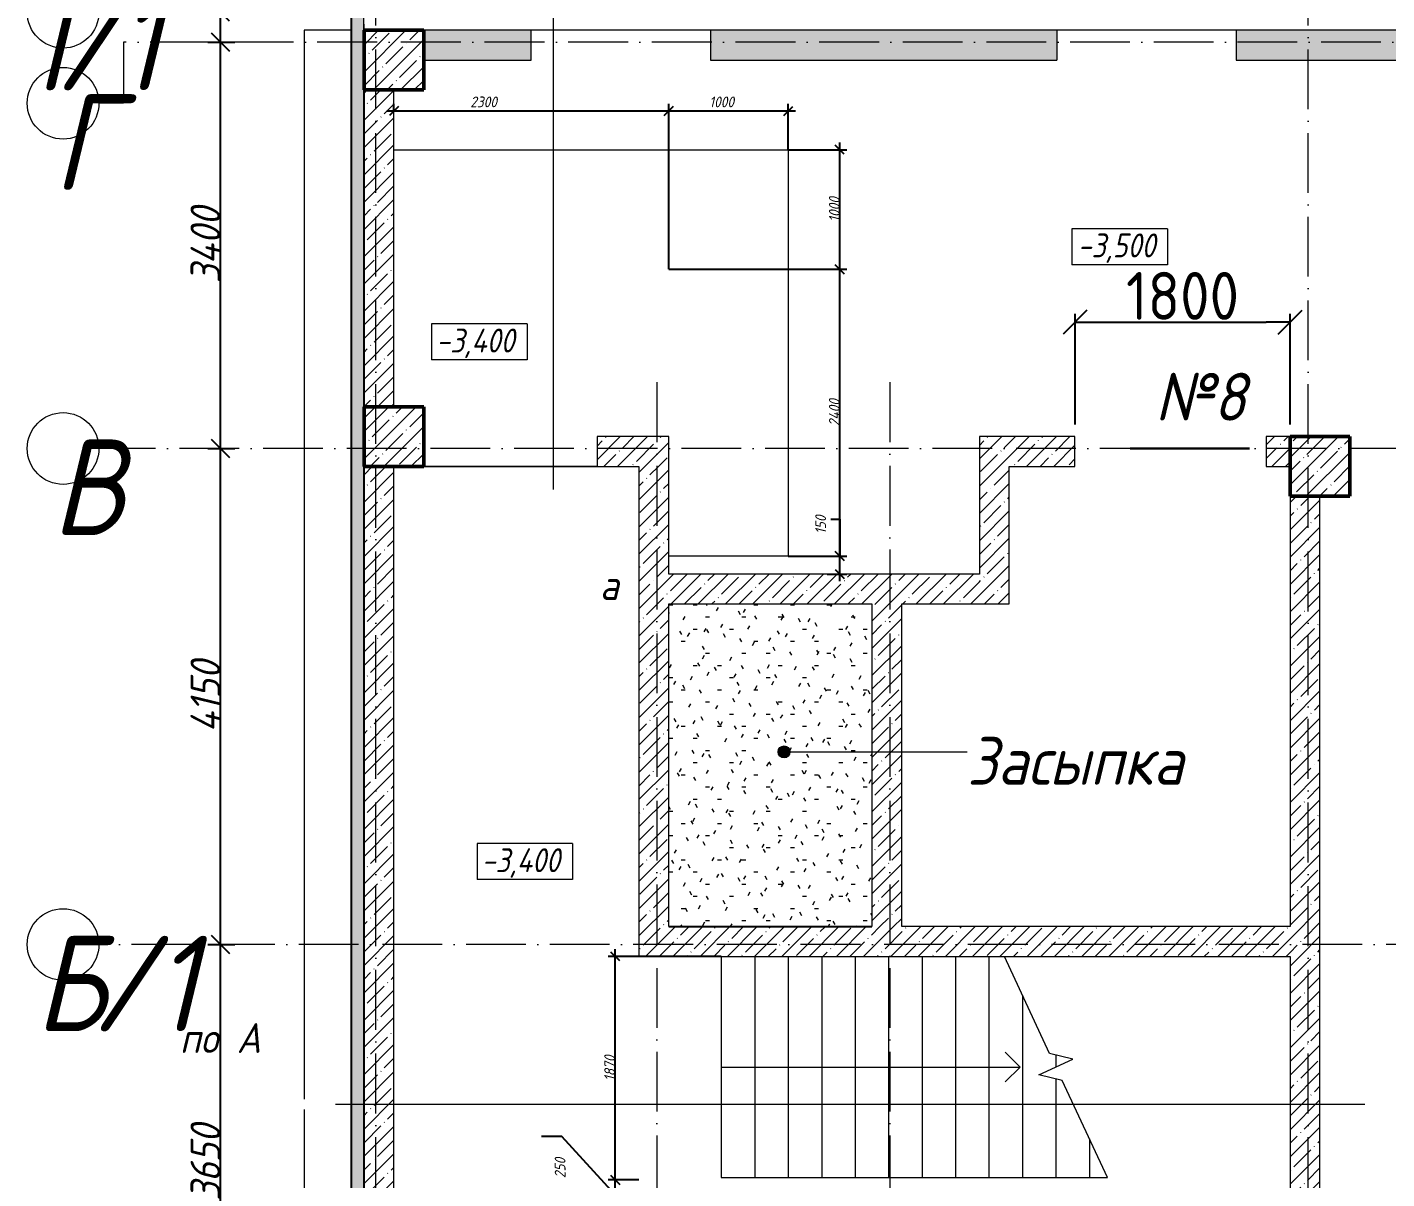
# Model space of a CAD drawing. Header units: millimetres. Extents: x -12989 to 629078, y -109036 to 555275.
# Drawn here: x 508370 to 519748, y 427999 to 437634 of the extents above; entities that cross this region are included whole.
import ezdxf

# ---------------------------------------------------------------- set-up
doc = ezdxf.new("R2010")
doc.units = ezdxf.units.MM
doc.linetypes.add('200_ШТРИХ_ш1п0_6_', pattern=[160, 100, -60])
doc.linetypes.add('50_200_ШТРИХ_1Т_ш5_п1_п1_', pattern=[700, 500, -100, 0, -100])
for name, color, linetype, lineweight in [('A-____-____-DIMS', 7, 'Continuous', 9), ('A-____-NOTE-TEXT', 7, 'Continuous', 9), ('A-FLOR-____-MCUT', 7, 'Continuous', 25), ('A-FLOR-____-OTLN', 7, 'Continuous', 9), ('A-FLOR-____-PATT-1', 7, 'Continuous', 9), ('A-WALL-____-MCUT', 7, 'Continuous', 13), ('A-WALL-____-MCUT-1', 7, 'Continuous', 9), ('A-WALL-____-MCUT-3', 7, 'Continuous', 9), ('A-WALL-____-PATT-1', 7, 'Continuous', 9), ('A-WALL-FNSH-MCUT-1', 7, 'Continuous', 9), ('G-____-____-DIMS', 7, 'Continuous', 9), ('G-____-____-TEXT', 7, 'Continuous', 9), ('S-COLS-____-MCUT', 7, 'Continuous', 50), ('S-COLS-____-OTLN', 7, 'Continuous', 9), ('S-GRID-____-IDEN', 7, 'Continuous', 9), ('S-GRID-____-OTLN', 7, 'Continuous', 9), ('S-GRID-____-OTLN-1', 7, '50_200_ШТРИХ_1Т_ш5_п1_п1_', 9), ('S-STRS-____-MBND', 7, 'Continuous', 9), ('S-STRS-____-OTLN-1', 7, 'Continuous', 9)]:
    doc.layers.add(name, color=color, linetype=linetype, lineweight=lineweight)
doc.layers.add('A-DETL-GENF-OTLN-4', color=9, linetype='200_ШТРИХ_ш1п0_6_', lineweight=9, true_color=0x808080)
doc.layers.add('A-DETL-GENF-OTLN-5', color=7, linetype='Continuous', lineweight=5, true_color=0xc0c0c0)
doc.styles.add('ISOCPEUR_I', font='isocpeui.ttf', dxfattribs={"width": 0.9, "height": 2.5})
doc.styles.add('ISOCPEUR_I_2', font='isocpeui.ttf', dxfattribs={"width": 0.85, "height": 2.3})
doc.styles.add('ISOCPEUR_I_7', font='isocpeui.ttf', dxfattribs={"width": 0.9, "height": 90})
doc.styles.add('ISOCPEUR_I_9', font='isocpeui.ttf', dxfattribs={"width": 0.9, "height": 250})
doc.styles.add('СПДС', font='isocpeur.ttf', dxfattribs={"width": 0.9})
doc.dimstyles.new('ISO-1_8_0_9К_СРЕДНИЙ_Кладочные', dxfattribs={"dimscale": 304.8, "dimtxt": 89.638306, "dimasz": 0.246063, "dimexe": 0.19685, "dimexo": 0, "dimgap": 0, "dimtad": 1, "dimdec": 3, "dimrnd": 0.001, "dimdsep": 46, "dimtxsty": 'ISOCPEUR_I_7', "dimblk1": 'OBLIQUE', "dimblk2": 'OBLIQUE', "dimsah": 1, "dimcen": 0.09, "dimdle": 0.19685, "dimazin": 0, "dimtfac": 1, "dimtdec": 4, "dimtix": 1, "dimtmove": 2, "dimatfit": 3, "dimfxl": 1, "dimtvp": 1, "dimtolj": 1, "dimtzin": 0, "dimarcsym": 2})
doc.dimstyles.new('ISO-1_8_0_9К_СРЕДНИЙ_Кладочные_1', dxfattribs={"dimscale": 304.8, "dimtxt": 89.638306, "dimasz": 0.246063, "dimexe": 0.19685, "dimexo": 0, "dimgap": 0, "dimtad": 1, "dimdec": 3, "dimrnd": 0.001, "dimdsep": 46, "dimtxsty": 'ISOCPEUR_I_7', "dimblk1": 'OBLIQUE', "dimblk2": 'OBLIQUE', "dimsah": 1, "dimcen": 0.09, "dimdle": 0.19685, "dimazin": 0, "dimtfac": 1, "dimtdec": 4, "dimtix": 1, "dimtmove": 0, "dimatfit": 3, "dimfxl": 1, "dimtvp": 1, "dimtolj": 1, "dimtzin": 0, "dimarcsym": 2})
doc.dimstyles.new('ISO-1_8_0_9К_СРЕДНИЙ_Кладочные_2', dxfattribs={"dimscale": 304.8, "dimtxt": 89.638306, "dimasz": 0.246063, "dimexe": 0.19685, "dimexo": 0, "dimgap": 0, "dimtad": 1, "dimdec": 3, "dimrnd": 0.001, "dimdsep": 46, "dimtxsty": 'ISOCPEUR_I_7', "dimblk1": 'OBLIQUE', "dimblk2": 'OBLIQUE', "dimsah": 1, "dimcen": 0.09, "dimdle": 0.19685, "dimazin": 0, "dimtfac": 1, "dimtdec": 4, "dimtix": 1, "dimtmove": 1, "dimatfit": 3, "dimfxl": 1, "dimtvp": 1, "dimtolj": 1, "dimtzin": 0, "dimarcsym": 2})
doc.dimstyles.new('ISO-2_5_0_9К_БОЛЬШОЙ_ОСИ', dxfattribs={"dimscale": 304.8, "dimtxt": 248.995294, "dimasz": 0.492126, "dimexe": 0.393701, "dimexo": 0, "dimgap": 0, "dimtad": 1, "dimdec": 0, "dimzin": 0, "dimdsep": 46, "dimtxsty": 'ISOCPEUR_I_9', "dimblk1": 'OBLIQUE', "dimblk2": 'OBLIQUE', "dimsah": 1, "dimcen": 0.09, "dimdle": 0.393701, "dimazin": 0, "dimtfac": 1, "dimtdec": 4, "dimtix": 1, "dimtmove": 0, "dimatfit": 3, "dimfxl": 1, "dimtvp": 1, "dimtolj": 1, "dimtzin": 0, "dimarcsym": 2})
doc.dimstyles.new('ISO-2_5_0_9К_БОЛЬШОЙ_ОСИ_1', dxfattribs={"dimscale": 304.8, "dimtxt": 248.995294, "dimasz": 0.492126, "dimexe": 0.393701, "dimexo": 0, "dimgap": 0, "dimtad": 1, "dimdec": 0, "dimzin": 0, "dimdsep": 46, "dimtxsty": 'ISOCPEUR_I_9', "dimblk1": 'OBLIQUE', "dimblk2": 'OBLIQUE', "dimsah": 1, "dimcen": 0.09, "dimdle": 0.393701, "dimazin": 0, "dimtfac": 1, "dimtdec": 4, "dimtix": 1, "dimtmove": 1, "dimatfit": 3, "dimfxl": 1, "dimtvp": 1, "dimtolj": 1, "dimtzin": 0, "dimarcsym": 2})
doc.dimstyles.new('Размера А3', dxfattribs={"dimtxt": 200, "dimasz": 100, "dimexe": 70, "dimexo": 100, "dimgap": 20, "dimtad": 1, "dimdec": 0, "dimrnd": 10, "dimzin": 0, "dimdsep": 46, "dimtxsty": 'СПДС', "dimblk": 'ARROWHEAD_6', "dimcen": 1, "dimclrd": 256, "dimclre": 256, "dimclrt": 256, "dimazin": 0, "dimtfac": 1, "dimtdec": 0, "dimtmove": 2, "dimatfit": 3, "dimfxl": 1, "dimtolj": 1, "dimtzin": 0, "dimarcsym": 0})
pattern_1 = [(45, (513638.8, 428127.92), (-114.0493, 114.0493), []), (45, (513752.85, 428127.92), (-114.0493, 114.0493), [201.612, -40.322, 3.353, -36.97])]

# ---------------------------------------------------------------- blocks, each defined once
blk = doc.blocks.new('BSC_Колонна _Прямоугольная - 500х500-V91-АР1_Кладочный план подвала в осях 1-64_А-ГГ')
at = {"layer": 'S-COLS-____-OTLN'}
h = blk.add_hatch(dxfattribs=at)
h.set_pattern_fill('FP_103', color=256, style=0, pattern_type=2)
h.set_pattern_definition([(45, (-5550, -5831.04), (-114.0493, 114.0493), []), (45, (-5435.95, -5831.04), (-114.0493, 114.0493), [201.613, -40.323, 3.353, -36.97])])
h.paths.add_polyline_path([(-250, -250), (250, -250), (250, 250), (-250, 250)], flags=0)
at = {"layer": 'S-COLS-____-MCUT'}
for p, q in [((250, 250), (-250, 250)), ((-250, 250), (-250, -250)), ((250, -250), (250, 250)), ((-250, -250), (250, -250))]:
    blk.add_line(p, q, dxfattribs=at)
blk = doc.blocks.new('BSC_Колонна _Прямоугольная - 500х500-V148-АР1_Кладочный план подвала в осях 1-64_А-ГГ')
at = {"layer": 'S-COLS-____-OTLN'}
h = blk.add_hatch(dxfattribs=at)
h.set_pattern_fill('FP_164', color=256, style=0, pattern_type=2)
h.set_pattern_definition([(45, (2200, -9231.04), (-114.0493, 114.0493), []), (45, (2314.05, -9231.04), (-114.0493, 114.0493), [201.612, -40.322, 3.353, -36.97])])
h.paths.add_polyline_path([(-250, -250), (250, -250), (250, 250), (-250, 250)], flags=0)
at = {"layer": 'S-COLS-____-MCUT'}
for p, q in [((250, 250), (-250, 250)), ((-250, 250), (-250, -250)), ((250, -250), (250, 250)), ((-250, -250), (250, -250))]:
    blk.add_line(p, q, dxfattribs=at)
blk = doc.blocks.new('BSC_Колонна _Прямоугольная - 500х500-V149-АР1_Кладочный план подвала в осях 1-64_А-ГГ')
at = {"layer": 'S-COLS-____-OTLN'}
h = blk.add_hatch(dxfattribs=at)
h.set_pattern_fill('FP_165', color=256, style=0, pattern_type=2)
h.set_pattern_definition([(45, (2200, -6081.04), (-114.0493, 114.0493), []), (45, (2314.05, -6081.04), (-114.0493, 114.0493), [201.612, -40.322, 3.353, -36.97])])
h.paths.add_polyline_path([(-250, -250), (250, -250), (250, 250), (-250, 250)], flags=0)
at = {"layer": 'S-COLS-____-MCUT'}
for p, q in [((250, 250), (-250, 250)), ((-250, 250), (-250, -250)), ((250, -250), (250, 250)), ((-250, -250), (250, -250))]:
    blk.add_line(p, q, dxfattribs=at)
blk = doc.blocks.new('DET_L_Имитация разреза_ISO2-5 - Вправо-27489999-АР1_Кладочный план подвала в осях 1-64_А-ГГ')
at = {"layer": 'A-DETL-GENF-OTLN-5'}
blk.add_line((143, 0), (4394, 0), dxfattribs=at)
blk = doc.blocks.new('DET_L_Имитация разреза_ISO2-5 - Низ-28996014-АР1_Кладочный план подвала в осях 1-64_А-ГГ')
at = {"layer": 'A-DETL-GENF-OTLN-5'}
blk.add_line((143, 0), (8757, 0), dxfattribs=at)
blk = doc.blocks.new('Ось сетки - Круг_Ø6_00__ISO-2_5_0_9K_-25732049-АР1_Кладочный план подвала в осях 1-64_А-ГГ')
at = {"layer": 'S-GRID-____-IDEN'}
blk.add_circle((0, 0), 3, dxfattribs=at)
blk = doc.blocks.new('_Oblique')
at = {"color": 0, "linetype": 'ByBlock', "lineweight": -2}
blk.add_line((-0.5, -0.5), (0.5, 0.5), dxfattribs=at)
blk = doc.blocks.new('*D6440')
at = {"layer": 'A-____-____-DIMS', "color": 0, "lineweight": -2, "transparency": 16777216}
for p, q in [((509987, 426189), (509987, 430079)), ((509881, 429959), (510107, 429959)), ((509881, 426309), (510107, 426309))]:
    blk.add_line(p, q, dxfattribs=at)
at = {"layer": 'Defpoints', "color": 0, "transparency": 16777216}
for p in [(509881, 429959), (509987, 429959), (509881, 426309)]:
    blk.add_point(p, dxfattribs=at)
at = {"layer": 'A-____-____-DIMS', "color": 0, "lineweight": -2, "transparency": 16777216, "xscale": 150, "yscale": 150, "zscale": 150}
for p, rotation in [((509987, 429959), 90), ((509987, 426309), 270)]:
    blk.add_blockref('_Oblique', p, dxfattribs=dict(at, rotation=rotation))
at = {"layer": 'A-____-____-DIMS', "color": 0, "transparency": 16777216, "insert": (509862, 428134), "char_height": 250, "width": 758.48, "attachment_point": 5, "rotation": 90, "style": 'ISOCPEUR_I_9'}
blk.add_mtext('\\A1;3650', dxfattribs=at)
blk = doc.blocks.new('*D6441')
at = {"layer": 'A-____-____-DIMS', "color": 0, "lineweight": -2, "transparency": 16777216}
for p, q in [((509987, 429839), (509987, 434229)), ((509881, 434109), (510107, 434109)), ((509881, 429959), (510107, 429959))]:
    blk.add_line(p, q, dxfattribs=at)
at = {"layer": 'Defpoints', "color": 0, "transparency": 16777216}
for p in [(509881, 434109), (509987, 434109), (509881, 429959)]:
    blk.add_point(p, dxfattribs=at)
at = {"layer": 'A-____-____-DIMS', "color": 0, "lineweight": -2, "transparency": 16777216, "xscale": 150, "yscale": 150, "zscale": 150}
for p, rotation in [((509987, 434109), 90), ((509987, 429959), 270)]:
    blk.add_blockref('_Oblique', p, dxfattribs=dict(at, rotation=rotation))
at = {"layer": 'A-____-____-DIMS', "color": 0, "transparency": 16777216, "insert": (509862, 432034), "char_height": 250, "width": 724, "attachment_point": 5, "rotation": 90, "style": 'ISOCPEUR_I_9'}
blk.add_mtext('\\A1;4150', dxfattribs=at)
blk = doc.blocks.new('*D6442')
at = {"layer": 'A-____-____-DIMS', "color": 0, "lineweight": -2, "transparency": 16777216}
for p, q in [((509987, 433989), (509987, 437629)), ((509881, 437509), (510107, 437509)), ((509881, 434109), (510107, 434109))]:
    blk.add_line(p, q, dxfattribs=at)
at = {"layer": 'Defpoints', "color": 0, "transparency": 16777216}
for p in [(509881, 437509), (509987, 437509), (509881, 434109)]:
    blk.add_point(p, dxfattribs=at)
at = {"layer": 'A-____-____-DIMS', "color": 0, "lineweight": -2, "transparency": 16777216, "xscale": 150, "yscale": 150, "zscale": 150}
for p, rotation in [((509987, 437509), 90), ((509987, 434109), 270)]:
    blk.add_blockref('_Oblique', p, dxfattribs=dict(at, rotation=rotation))
at = {"layer": 'A-____-____-DIMS', "color": 0, "transparency": 16777216, "insert": (509862, 435809), "char_height": 250, "width": 781.46, "attachment_point": 5, "rotation": 90, "style": 'ISOCPEUR_I_9'}
blk.add_mtext('\\A1;3400', dxfattribs=at)
blk = doc.blocks.new('*D6443')
at = {"layer": 'A-____-____-DIMS', "color": 0, "lineweight": -2, "transparency": 16777216}
for p, q in [((509837, 438206), (509987, 438206)), ((509987, 438206), (509987, 437759)), ((509987, 437389), (509987, 437879)), ((509881, 437759), (510107, 437759)), ((509881, 437509), (510107, 437509))]:
    blk.add_line(p, q, dxfattribs=at)
at = {"layer": 'Defpoints', "color": 0, "transparency": 16777216}
for p in [(509881, 437759), (509987, 437759), (509881, 437509)]:
    blk.add_point(p, dxfattribs=at)
at = {"layer": 'A-____-____-DIMS', "color": 0, "lineweight": -2, "transparency": 16777216, "xscale": 150, "yscale": 150, "zscale": 150}
for p, rotation in [((509987, 437759), 90), ((509987, 437509), 270)]:
    blk.add_blockref('_Oblique', p, dxfattribs=dict(at, rotation=rotation))
at = {"layer": 'A-____-____-DIMS', "color": 0, "transparency": 16777216, "insert": (509432, 438088), "char_height": 250, "width": 568.86, "attachment_point": 1, "rotation": 90, "line_spacing_factor": 1.149209, "style": 'ISOCPEUR_I_9'}
blk.add_mtext('\\A1;250', dxfattribs=at)
blk = doc.blocks.new('Высотные отметки - 9_5х3_5_h_-17668430-АР1_Кладочный план подвала в осях 1-64_А-ГГ')
at = {"layer": 'G-____-____-DIMS'}
for p, q in [((-4, 3), (-4, 0)), ((4, 3), (-4, 3)), ((4, 3), (4, 0)), ((4, 0), (-4, 0))]:
    blk.add_line(p, q, dxfattribs=at)
blk = doc.blocks.new('*D6328')
at = {"layer": 'A-____-____-DIMS', "color": 0, "lineweight": -2, "transparency": 16777216}
for p, q in [((511379, 436934), (513799, 436934)), ((511439, 436925), (511439, 436994)), ((513739, 435609), (513739, 436994))]:
    blk.add_line(p, q, dxfattribs=at)
at = {"layer": 'Defpoints', "color": 0, "transparency": 16777216}
for p in [(511439, 436925), (513739, 436934), (513739, 435609)]:
    blk.add_point(p, dxfattribs=at)
at = {"layer": 'A-____-____-DIMS', "color": 0, "lineweight": -2, "transparency": 16777216, "xscale": 75, "yscale": 75, "zscale": 75, "rotation": 180}
blk.add_blockref('_Oblique', (511439, 436934), dxfattribs=at)
at = {"layer": 'A-____-____-DIMS', "color": 0, "lineweight": -2, "transparency": 16777216, "xscale": 75, "yscale": 75, "zscale": 75}
blk.add_blockref('_Oblique', (513739, 436934), dxfattribs=at)
at = {"layer": 'A-____-____-DIMS', "color": 0, "transparency": 16777216, "insert": (512078, 437054), "char_height": 90, "width": 546.1, "attachment_point": 1, "line_spacing_factor": 1.149209, "style": 'ISOCPEUR_I_7'}
blk.add_mtext('\\A1;2300', dxfattribs=at)
blk = doc.blocks.new('*D6329')
at = {"layer": 'A-____-____-DIMS', "color": 0, "lineweight": -2, "transparency": 16777216}
for p, q in [((513679, 436934), (514799, 436934)), ((513739, 435609), (513739, 436994)), ((514739, 436609), (514739, 436994))]:
    blk.add_line(p, q, dxfattribs=at)
at = {"layer": 'Defpoints', "color": 0, "transparency": 16777216}
for p in [(514739, 436934), (514739, 436609), (513739, 435609)]:
    blk.add_point(p, dxfattribs=at)
at = {"layer": 'A-____-____-DIMS', "color": 0, "lineweight": -2, "transparency": 16777216, "xscale": 75, "yscale": 75, "zscale": 75, "rotation": 180}
blk.add_blockref('_Oblique', (513739, 436934), dxfattribs=at)
at = {"layer": 'A-____-____-DIMS', "color": 0, "lineweight": -2, "transparency": 16777216, "xscale": 75, "yscale": 75, "zscale": 75}
blk.add_blockref('_Oblique', (514739, 436934), dxfattribs=at)
at = {"layer": 'A-____-____-DIMS', "color": 0, "transparency": 16777216, "insert": (514078, 437054), "char_height": 90, "width": 504.73, "attachment_point": 1, "line_spacing_factor": 1.149209, "style": 'ISOCPEUR_I_7'}
blk.add_mtext('\\A1;1000', dxfattribs=at)
blk = doc.blocks.new('*D6330')
at = {"layer": 'A-____-____-DIMS', "color": 0, "lineweight": -2, "transparency": 16777216}
for p, q in [((515095, 433518), (515170, 433518)), ((515170, 433518), (515170, 433209)), ((514739, 433209), (515230, 433209)), ((515170, 432999), (515170, 433269)), ((515064, 433059), (515230, 433059))]:
    blk.add_line(p, q, dxfattribs=at)
at = {"layer": 'Defpoints', "color": 0, "transparency": 16777216}
for p in [(514739, 433209), (515170, 433209), (515064, 433059)]:
    blk.add_point(p, dxfattribs=at)
at = {"layer": 'A-____-____-DIMS', "color": 0, "lineweight": -2, "transparency": 16777216, "xscale": 75, "yscale": 75, "zscale": 75}
for p, rotation in [((515170, 433209), 90), ((515170, 433059), 270)]:
    blk.add_blockref('_Oblique', p, dxfattribs=dict(at, rotation=rotation))
at = {"layer": 'A-____-____-DIMS', "color": 0, "transparency": 16777216, "insert": (514965, 433394), "char_height": 90, "width": 368.21, "attachment_point": 1, "rotation": 90, "line_spacing_factor": 1.149209, "style": 'ISOCPEUR_I_7'}
blk.add_mtext('\\A1;150', dxfattribs=at)
blk = doc.blocks.new('*D6331')
at = {"layer": 'A-____-____-DIMS', "color": 0, "lineweight": -2, "transparency": 16777216}
for p, q in [((513739, 435609), (515230, 435609)), ((515170, 433149), (515170, 435669)), ((514739, 433209), (515230, 433209))]:
    blk.add_line(p, q, dxfattribs=at)
at = {"layer": 'Defpoints', "color": 0, "transparency": 16777216}
for p in [(513739, 435609), (515170, 435609), (514739, 433209)]:
    blk.add_point(p, dxfattribs=at)
at = {"layer": 'A-____-____-DIMS', "color": 0, "lineweight": -2, "transparency": 16777216, "xscale": 75, "yscale": 75, "zscale": 75}
for p, rotation in [((515170, 435609), 90), ((515170, 433209), 270)]:
    blk.add_blockref('_Oblique', p, dxfattribs=dict(at, rotation=rotation))
at = {"layer": 'A-____-____-DIMS', "color": 0, "transparency": 16777216, "insert": (515125, 434409), "char_height": 90, "width": 562.65, "attachment_point": 5, "rotation": 90, "style": 'ISOCPEUR_I_7'}
blk.add_mtext('\\A1;2400', dxfattribs=at)
blk = doc.blocks.new('*D6332')
at = {"layer": 'A-____-____-DIMS', "color": 0, "lineweight": -2, "transparency": 16777216}
for p, q in [((514739, 436609), (515230, 436609)), ((515170, 435549), (515170, 436669)), ((513739, 435609), (515230, 435609))]:
    blk.add_line(p, q, dxfattribs=at)
at = {"layer": 'Defpoints', "color": 0, "transparency": 16777216}
for p in [(514739, 436609), (515170, 436609), (513739, 435609)]:
    blk.add_point(p, dxfattribs=at)
at = {"layer": 'A-____-____-DIMS', "color": 0, "lineweight": -2, "transparency": 16777216, "xscale": 75, "yscale": 75, "zscale": 75}
for p, rotation in [((515170, 436609), 90), ((515170, 435609), 270)]:
    blk.add_blockref('_Oblique', p, dxfattribs=dict(at, rotation=rotation))
at = {"layer": 'A-____-____-DIMS', "color": 0, "transparency": 16777216, "insert": (515125, 436109), "char_height": 90, "width": 504.73, "attachment_point": 5, "rotation": 90, "style": 'ISOCPEUR_I_7'}
blk.add_mtext('\\A1;1000', dxfattribs=at)
blk = doc.blocks.new('*D6426')
at = {"layer": 'A-____-____-DIMS', "color": 0, "lineweight": -2, "transparency": 16777216}
for p, q in [((512845, 428354), (512673, 428354)), ((513291, 427864), (512845, 428354)), ((513291, 427679), (513291, 428049)), ((513489, 427989), (513231, 427989)), ((513489, 427739), (513231, 427739))]:
    blk.add_line(p, q, dxfattribs=at)
at = {"layer": 'Defpoints', "color": 0, "transparency": 16777216}
for p in [(513291, 427989), (513489, 427989), (513489, 427739)]:
    blk.add_point(p, dxfattribs=at)
at = {"layer": 'A-____-____-DIMS', "color": 0, "lineweight": -2, "transparency": 16777216, "xscale": 75, "yscale": 75, "zscale": 75}
for p, rotation in [((513291, 427989), 90), ((513291, 427739), 270)]:
    blk.add_blockref('_Oblique', p, dxfattribs=dict(at, rotation=rotation))
at = {"layer": 'A-____-____-DIMS', "color": 0, "transparency": 16777216, "insert": (512785, 428005), "char_height": 90, "width": 409.58, "attachment_point": 1, "rotation": 90, "line_spacing_factor": 1.149209, "style": 'ISOCPEUR_I_7'}
blk.add_mtext('\\A1;250', dxfattribs=at)
blk = doc.blocks.new('*D6427')
at = {"layer": 'A-____-____-DIMS', "color": 0, "lineweight": -2, "transparency": 16777216}
for p, q in [((513291, 427929), (513291, 429919)), ((514179, 429859), (513231, 429859)), ((513489, 427989), (513231, 427989))]:
    blk.add_line(p, q, dxfattribs=at)
at = {"layer": 'Defpoints', "color": 0, "transparency": 16777216}
for p in [(513291, 429859), (514179, 429859), (513489, 427989)]:
    blk.add_point(p, dxfattribs=at)
at = {"layer": 'A-____-____-DIMS', "color": 0, "lineweight": -2, "transparency": 16777216, "xscale": 75, "yscale": 75, "zscale": 75}
for p, rotation in [((513291, 429859), 90), ((513291, 427989), 270)]:
    blk.add_blockref('_Oblique', p, dxfattribs=dict(at, rotation=rotation))
at = {"layer": 'A-____-____-DIMS', "color": 0, "transparency": 16777216, "insert": (513245, 428924), "char_height": 90, "width": 504.73, "attachment_point": 5, "rotation": 90, "style": 'ISOCPEUR_I_7'}
blk.add_mtext('\\A1;1870', dxfattribs=at)
blk = doc.blocks.new('ARROWHEAD_6')
at = {"color": 0, "linetype": 'Continuous'}
for p, q in [((0, 0), (-1, 0)), ((-0.5, -0.5), (0.5, 0.5))]:
    blk.add_line(p, q, dxfattribs=at)
blk = doc.blocks.new('*D6340')
at = {"lineweight": -2, "transparency": 16777216}
for p, q in [((517139, 434309), (517139, 435236)), ((518939, 434309), (518939, 435236)), ((517339, 435166), (518739, 435166))]:
    blk.add_line(p, q, dxfattribs=at)
at = {"layer": 'Defpoints', "color": 0, "transparency": 16777216}
for p in [(518939, 435166), (517139, 434209), (518939, 434209)]:
    blk.add_point(p, dxfattribs=at)
at = {"lineweight": -2, "transparency": 16777216, "xscale": 200, "yscale": 200, "zscale": 200, "rotation": 180}
blk.add_blockref('ARROWHEAD_6', (517139, 435166), dxfattribs=at)
at = {"lineweight": -2, "transparency": 16777216, "xscale": 200, "yscale": 200, "zscale": 200}
blk.add_blockref('ARROWHEAD_6', (518939, 435166), dxfattribs=at)
at = {"lineweight": 25, "transparency": 16777216, "insert": (518039, 435386), "char_height": 400, "attachment_point": 5, "style": 'СПДС'}
blk.add_mtext('\\A1;1800', dxfattribs=at)

msp = doc.modelspace()

# ---------------------------------------------------------------- hatches: boundary and pattern name
at = {"layer": 'A-FLOR-____-PATT-1'}
h = msp.add_hatch(dxfattribs=at)
h.set_pattern_fill('FP_166', color=256, style=0, pattern_type=2)
h.set_pattern_definition([(0, (513638.8, 428127.92), (406.4, 101.6), [33.528, -271.272, 33.528, -271.272, -1625.6]), (0, (513638.8, 428127.92), (406.4, 101.6), [-609.6, 33.528, -576.072, 33.528, -271.272, -711.2]), (0, (513638.8, 428127.92), (406.4, 101.6), [-1524, 33.528, -169.672, 33.528, -474.472]), (120, (513791.2, 428178.72), (-291.1882, 301.1527), [33.528, -271.272, 33.528, -271.272, -1625.6]), (120, (513791.2, 428178.72), (-291.1882, 301.1527), [-609.6, 33.528, -576.072, 33.528, -271.272, -711.2]), (120, (513791.2, 428178.72), (-291.1882, 301.1527), [-1524, 33.528, -169.672, 33.528, -474.472]), (240, (513842, 428381.92), (-115.2118, -402.7527), [33.528, -271.272, 33.528, -271.272, -1625.6]), (240, (513842, 428381.92), (-115.2118, -402.7527), [-609.6, 33.528, -576.072, 33.528, -271.272, -711.2]), (240, (513842, 428381.92), (-115.2118, -402.7527), [-1524, 33.528, -169.672, 33.528, -474.472])])
h.paths.add_polyline_path([(515438.8036, 430109.3066), (515438.8036, 432808.9591), (513738.8036, 432808.9591), (513738.8036, 430109.3066)], flags=0)
at = {"layer": 'A-WALL-____-PATT-1'}
h = msp.add_hatch(dxfattribs=at)
h.set_pattern_fill('FP_91', color=256, style=0, pattern_type=2)
h.set_pattern_definition([(0, (513638.804, 428127.92), (120.968, 69.841), [80.645, -161.29]), (120, (513638.804, 428127.92), (-120.96808, 69.84086), [80.645, -161.29]), (60, (513638.804, 428127.92), (-8e-05, 139.68186), [0, -161.29, 80.645, 0])])
h.paths.add_polyline_path([(511186.8036, 426106.9591), (511186.8036, 475860.9591), (511086.8036, 475860.9591), (511086.8036, 426106.9591)], flags=0)
h = msp.add_hatch(dxfattribs=at)
h.set_pattern_fill('FP_1', color=256, style=0, pattern_type=2)
h.set_pattern_definition(pattern_1)
h.paths.add_polyline_path([(538368.4809, 437358.9591), (539438.8036, 437358.9591), (539438.8036, 437608.9591), (518488.9457, 437608.9591), (518488.9457, 437358.9591), (536600.9777, 437358.9591)], flags=0)
h.paths.add_polyline_path([(516988.9457, 437358.9591), (516987.9457, 437608.9591), (514088.8036, 437608.9591), (514088.8036, 437358.9591), (516987.9457, 437358.9591)], flags=0)
h.paths.add_polyline_path([(512588.8036, 437358.9591), (512588.8036, 437608.9591), (511688.8036, 437608.9591), (511688.8036, 437358.9591)], flags=0)
h = msp.add_hatch(dxfattribs=at)
h.set_pattern_fill('FP_1', color=256, style=0, pattern_type=2)
h.set_pattern_definition(pattern_1)
h.paths.add_polyline_path([(511438.8036, 434458.9591), (511438.8036, 437108.9591), (511188.8036, 437108.9591), (511188.8036, 434458.9591)], flags=0)
h = msp.add_hatch(dxfattribs=at)
h.set_pattern_fill('FP_1', color=256, style=0, pattern_type=2)
h.set_pattern_definition(pattern_1)
h.paths.add_polyline_path([(513738.8036, 433958.9591), (513738.8036, 434208.9591), (513138.8036, 434208.9591), (513138.8036, 433958.9591), (513623.4357, 433958.9591)], flags=0)
h = msp.add_hatch(dxfattribs=at)
h.set_pattern_fill('FP_1', color=256, style=0, pattern_type=2)
h.set_pattern_definition(pattern_1)
h.paths.add_polyline_path([(516588.8036, 432808.9591), (516588.8036, 434208.9591), (516338.8036, 434208.9591), (516338.8036, 432808.9591)], flags=0)
h = msp.add_hatch(dxfattribs=at)
h.set_pattern_fill('FP_1', color=256, style=0, pattern_type=2)
h.set_pattern_definition(pattern_1)
h.paths.add_polyline_path([(518938.8036, 433958.9591), (518938.8036, 434208.9591), (518738.8036, 434208.9591), (518738.8036, 433958.9591)], flags=0)
h.paths.add_polyline_path([(516588.8036, 433958.9591), (517138.8036, 433958.9591), (517138.8036, 434208.9591), (516588.8036, 434208.9591)], flags=0)
h = msp.add_hatch(dxfattribs=at)
h.set_pattern_fill('FP_1', color=256, style=0, pattern_type=2)
h.set_pattern_definition(pattern_1)
h.paths.add_polyline_path([(511438.8036, 426208.9591), (511438.8036, 433958.9591), (511188.8036, 433958.9591), (511188.8036, 426208.9591)], flags=0)
h = msp.add_hatch(dxfattribs=at)
h.set_pattern_fill('FP_1', color=256, style=0, pattern_type=2)
h.set_pattern_definition(pattern_1)
h.paths.add_polyline_path([(513623.4357, 429858.9591), (513738.8036, 429858.9591), (513738.8036, 433958.9591), (513488.8036, 433958.9591), (513488.8036, 429858.9591)], flags=0)
h = msp.add_hatch(dxfattribs=at)
h.set_pattern_fill('FP_1', color=256, style=0, pattern_type=2)
h.set_pattern_definition(pattern_1)
h.paths.add_polyline_path([(519188.8036, 429858.9591), (519188.8036, 433708.9591), (518938.8036, 433708.9591), (518938.8036, 429858.9591)], flags=0)
h = msp.add_hatch(dxfattribs=at)
h.set_pattern_fill('FP_1', color=256, style=0, pattern_type=2)
h.set_pattern_definition(pattern_1)
h.paths.add_polyline_path([(515688.8036, 432808.9591), (516338.8036, 432808.9591), (516338.8036, 433058.9591), (513738.8036, 433058.9591), (513738.8036, 432808.9591), (515438.8036, 432808.9591)], flags=0)
h = msp.add_hatch(dxfattribs=at)
h.set_pattern_fill('FP_1', color=256, style=0, pattern_type=2)
h.set_pattern_definition(pattern_1)
h.paths.add_polyline_path([(515688.8036, 430108.9591), (515688.8036, 432808.9591), (515438.8036, 432808.9591), (515438.8036, 430108.9591)], flags=0)
h = msp.add_hatch(dxfattribs=at)
h.set_pattern_fill('FP_1', color=256, style=0, pattern_type=2)
h.set_pattern_definition(pattern_1)
h.paths.add_polyline_path([(518938.8036, 429858.9591), (518938.8036, 430108.9591), (513738.8036, 430108.9591), (513738.8036, 429858.9591), (517158.4422, 429858.9591)], flags=0)
h = msp.add_hatch(dxfattribs=at)
h.set_pattern_fill('FP_1', color=256, style=0, pattern_type=2)
h.set_pattern_definition(pattern_1)
h.paths.add_polyline_path([(519188.8036, 426708.9591), (519188.8036, 429858.9591), (518938.8036, 429858.9591), (518938.8036, 426708.9591)], flags=0)
at = {"layer": 'G-____-____-TEXT'}
h = msp.add_hatch(color=256, dxfattribs=at)
edge = h.paths.add_edge_path(flags=0)
edge.add_arc((514703.7243, 431570.7598), 50, 0, 360)

# ---------------------------------------------------------------- linework, layer by layer
at = {"color": 5, "lineweight": 30}
msp.add_lwpolyline([(517600.3721, 434108.9591), (518600.3721, 434108.9591)], dxfattribs=at)
at = {"layer": 'A-FLOR-____-MCUT'}
msp.add_line((513738.8036, 430109.3066), (515438.8036, 430109.3066), dxfattribs=at)
at = {"layer": 'A-FLOR-____-OTLN'}
for p, q in [((511078.8036, 437608.9591), (510688.8036, 437608.9591)), ((510688.8036, 437608.9591), (510688.8036, 428665.2199)), ((514088.8036, 437608.9591), (512588.8036, 437608.9591)), ((518488.9457, 437608.9591), (516988.9457, 437608.9591)), ((511438.8036, 436608.9591), (514738.8036, 436608.9591)), ((514738.8036, 436608.9591), (514738.8036, 433208.9591)), ((513138.8036, 433958.9591), (511688.8036, 433958.9591)), ((511688.8036, 433958.9591), (513138.8036, 433958.9591)), ((514738.8036, 433208.9591), (513738.8036, 433208.9591)), ((510688.8036, 428578.4833), (510688.8036, 425708.9591))]:
    msp.add_line(p, q, dxfattribs=at)
at = {"layer": 'A-WALL-____-MCUT'}
for p, q in [((511078.8036, 475968.9591), (511078.8036, 426098.9591)), ((511086.8036, 426106.9591), (511086.8036, 475960.9591))]:
    msp.add_line(p, q, dxfattribs=at)
at = {"layer": 'A-WALL-____-MCUT-1'}
for p, q in [((512588.8036, 437608.9591), (511688.8036, 437608.9591)), ((512588.8036, 437358.9591), (512588.8036, 437608.9591)), ((516988.9457, 437608.9591), (514088.8036, 437608.9591)), ((514088.8036, 437608.9591), (514088.8036, 437358.9591)), ((516988.9457, 437358.9591), (516988.9457, 437608.9591)), ((539438.8036, 437608.9591), (518488.9457, 437608.9591)), ((518488.9457, 437608.9591), (518488.9457, 437358.9591)), ((511688.8036, 437358.9591), (512588.8036, 437358.9591)), ((514088.8036, 437358.9591), (516987.9457, 437358.9591)), ((518488.9457, 437358.9591), (539438.8036, 437358.9591)), ((511188.8036, 437108.9591), (511188.8036, 434458.9591)), ((511438.8036, 434458.9591), (511438.8036, 437108.9591)), ((513738.8036, 434208.9591), (513138.8036, 434208.9591)), ((513138.8036, 434208.9591), (513138.8036, 433958.9591)), ((513738.8036, 433058.9591), (513738.8036, 434208.9591)), ((517138.8036, 434208.9591), (516338.8036, 434208.9591)), ((516338.8036, 434208.9591), (516338.8036, 433058.9591)), ((517138.8036, 433958.9591), (517138.8036, 434208.9591)), ((518938.8036, 434208.9591), (518738.8036, 434208.9591)), ((518738.8036, 434208.9591), (518738.8036, 433958.9591)), ((511188.8036, 433958.9591), (511188.8036, 426208.9591)), ((511438.8036, 426458.9591), (511438.8036, 433958.9591)), ((513138.8036, 433958.9591), (513488.8036, 433958.9591)), ((513488.8036, 433958.9591), (513488.8036, 429858.9591)), ((516588.8036, 433958.9591), (517138.8036, 433958.9591)), ((516588.8036, 432808.9591), (516588.8036, 433958.9591)), ((518738.8036, 433958.9591), (518938.8036, 433958.9591)), ((518938.8036, 433708.9591), (518938.8036, 430108.9591)), ((519188.8036, 426708.9591), (519188.8036, 433708.9591)), ((516338.8036, 433058.9591), (513738.8036, 433058.9591)), ((513738.8036, 430108.9591), (513738.8036, 432808.9591)), ((513738.8036, 432808.9591), (515438.8036, 432808.9591)), ((515438.8036, 432808.9591), (515438.8036, 430108.9591)), ((515688.8036, 430108.9591), (515688.8036, 432808.9591)), ((515688.8036, 432808.9591), (516338.8036, 432808.9591)), ((516338.8036, 432808.9591), (516588.8036, 432808.9591)), ((515438.8036, 430108.9591), (513738.8036, 430108.9591)), ((518938.8036, 430108.9591), (515688.8036, 430108.9591)), ((513488.8036, 429858.9591), (518938.8036, 429858.9591)), ((518938.8036, 429858.9591), (518938.8036, 426708.9591))]:
    msp.add_line(p, q, dxfattribs=at)
at = {"layer": 'A-WALL-____-MCUT-3'}
msp.add_line((511186.8036, 426206.9591), (511186.8036, 475860.9591), dxfattribs=at)
at = {"layer": 'A-WALL-FNSH-MCUT-1'}
msp.add_line((511188.8036, 437608.9591), (511188.8036, 437658.9591), dxfattribs=at)
at = {"layer": 'G-____-____-TEXT'}
msp.add_line((514703.7243, 431570.7598), (516236.544, 431570.7598), dxfattribs=at)
msp.add_circle((514703.7243, 431570.7598), 50, dxfattribs=at)
at = {"layer": 'S-GRID-____-OTLN'}
for p, q in [((509176.2739, 437508.9591), (509176.2739, 436997.3523)), ((509176.2739, 436997.3523), (508970.0334, 436997.3523))]:
    msp.add_line(p, q, dxfattribs=at)
at = {"layer": 'S-GRID-____-OTLN-1'}
for p, q in [((511288.8036, 423645.3108), (511288.8036, 478008.8768)), ((519088.8036, 423645.3108), (519088.8036, 478008.8768)), ((617713.2102, 437508.9591), (509176.2739, 437508.9591)), ((513638.8036, 434662.9331), (513638.8036, 423645.3108)), ((515588.8036, 434662.9331), (515588.8036, 423645.3108)), ((603957.5909, 434108.9591), (508970.0334, 434108.9591)), ((617557.3972, 429958.9591), (508970.0334, 429958.9591))]:
    msp.add_line(p, q, dxfattribs=at)
at = {"layer": 'S-STRS-____-MBND'}
for p, q in [((516925.9763, 429047.2476), (516547.469, 429858.9591)), ((516837.193, 428867.925), (517120.4141, 428999.9932)), ((517120.4141, 428999.9932), (516925.9763, 429047.2476)), ((517031.6308, 428820.6707), (516837.193, 428867.925)), ((517410.1381, 428008.9591), (517031.6308, 428820.6707))]:
    msp.add_line(p, q, dxfattribs=at)
at = {"layer": 'S-STRS-____-OTLN-1'}
for p, q in [((514178.8036, 429858.9591), (514178.8036, 428008.9591)), ((514178.8036, 429858.9591), (514178.8036, 428008.9591)), ((514458.8036, 429858.9591), (514458.8036, 428008.9591)), ((514458.8036, 429858.9591), (514458.8036, 428008.9591)), ((514738.8036, 429858.9591), (514738.8036, 428008.9591)), ((514738.8036, 429858.9591), (514738.8036, 428008.9591)), ((515018.8036, 429858.9591), (515018.8036, 428008.9591)), ((515018.8036, 429858.9591), (515018.8036, 428008.9591)), ((515298.8036, 429858.9591), (515298.8036, 428008.9591)), ((515298.8036, 429858.9591), (515298.8036, 428008.9591)), ((515578.8036, 429858.9591), (515578.8036, 428008.9591)), ((515578.8036, 429858.9591), (515578.8036, 428008.9591)), ((515858.8036, 429858.9591), (515858.8036, 428008.9591)), ((515858.8036, 429858.9591), (515858.8036, 428008.9591)), ((516138.8036, 429858.9591), (516138.8036, 428008.9591)), ((516138.8036, 429858.9591), (516138.8036, 428008.9591)), ((516418.8036, 429858.9591), (516418.8036, 428008.9591)), ((516418.8036, 429858.9591), (516418.8036, 428008.9591)), ((516698.8036, 429534.4211), (516698.8036, 428008.9591)), ((516698.8036, 429534.4211), (516698.8036, 428008.9591)), ((516678.8036, 428933.9591), (516553.8036, 429058.9591)), ((516978.8036, 429034.409), (516978.8036, 428933.9591)), ((516978.8036, 429034.409), (516978.8036, 428933.9591)), ((514178.8036, 428933.9591), (514458.8036, 428933.9591)), ((514458.8036, 428933.9591), (514738.8036, 428933.9591)), ((514738.8036, 428933.9591), (515018.8036, 428933.9591)), ((515018.8036, 428933.9591), (515298.8036, 428933.9591)), ((515298.8036, 428933.9591), (515578.8036, 428933.9591)), ((515578.8036, 428933.9591), (515858.8036, 428933.9591)), ((515858.8036, 428933.9591), (516138.8036, 428933.9591)), ((516138.8036, 428933.9591), (516418.8036, 428933.9591)), ((516418.8036, 428933.9591), (516678.8036, 428933.9591)), ((516678.8036, 428933.9591), (516553.8036, 428808.9591)), ((516978.8036, 428833.5093), (516978.8036, 428008.9591)), ((516978.8036, 428833.5093), (516978.8036, 428008.9591)), ((517258.8036, 428333.4972), (517258.8036, 428008.9591)), ((517258.8036, 428333.4972), (517258.8036, 428008.9591)), ((514178.8036, 428008.9591), (514458.8036, 428008.9591)), ((514458.8036, 428008.9591), (514738.8036, 428008.9591)), ((514738.8036, 428008.9591), (515018.8036, 428008.9591)), ((515018.8036, 428008.9591), (515298.8036, 428008.9591)), ((515298.8036, 428008.9591), (515578.8036, 428008.9591)), ((515578.8036, 428008.9591), (515858.8036, 428008.9591)), ((515858.8036, 428008.9591), (516138.8036, 428008.9591)), ((516138.8036, 428008.9591), (516418.8036, 428008.9591)), ((516418.8036, 428008.9591), (516698.8036, 428008.9591)), ((516698.8036, 428008.9591), (516978.8036, 428008.9591)), ((516978.8036, 428008.9591), (517258.8036, 428008.9591)), ((517258.8036, 428008.9591), (517410.1381, 428008.9591))]:
    msp.add_line(p, q, dxfattribs=at)

# ---------------------------------------------------------------- block references
at = {"layer": 'A-DETL-GENF-OTLN-4'}
for name, p, rotation in [('DET_L_Имитация разреза_ISO2-5 - Вправо-27489999-АР1_Кладочный план подвала в осях 1-64_А-ГГ', (512774.2309, 433622.1514), 89.99999999999994), ('DET_L_Имитация разреза_ISO2-5 - Низ-28996014-АР1_Кладочный план подвала в осях 1-64_А-ГГ', (519707.8298, 428621.8516), 180)]:
    msp.add_blockref(name, p, dxfattribs=dict(at, rotation=rotation))
at = {"layer": 'G-____-____-DIMS', "xscale": 99.99999999999993, "yscale": 99.99999999999993, "zscale": 99.99999999999993}
for p in [(517512.0993, 435646.9949), (512154.6347, 434850.984), (512534.7903, 430503.0803)]:
    msp.add_blockref('Высотные отметки - 9_5х3_5_h_-17668430-АР1_Кладочный план подвала в осях 1-64_А-ГГ', p, dxfattribs=at)
at = {"layer": 'S-COLS-____-OTLN'}
for name, p in [('BSC_Колонна _Прямоугольная - 500х500-V148-АР1_Кладочный план подвала в осях 1-64_А-ГГ', (511438.8036, 437358.9591)), ('BSC_Колонна _Прямоугольная - 500х500-V149-АР1_Кладочный план подвала в осях 1-64_А-ГГ', (511438.8036, 434208.9591)), ('BSC_Колонна _Прямоугольная - 500х500-V91-АР1_Кладочный план подвала в осях 1-64_А-ГГ', (519188.8036, 433958.9591))]:
    msp.add_blockref(name, p, dxfattribs=at)
at = {"layer": 'S-GRID-____-IDEN', "xscale": 99.99999999999993, "yscale": 99.99999999999993, "zscale": 99.99999999999993}
for p, rotation in [((508670.0334, 437758.9591), 269.9999999999996), ((508670.0334, 436997.3523), 89.99999999999982), ((508670.0334, 434108.9591), 89.99999999999982), ((508670.0334, 429958.9591), 89.99999999999982)]:
    msp.add_blockref('Ось сетки - Круг_Ø6_00__ISO-2_5_0_9K_-25732049-АР1_Кладочный план подвала в осях 1-64_А-ГГ', p, dxfattribs=dict(at, rotation=rotation))

# ---------------------------------------------------------------- texts
at = {"layer": 'A-____-NOTE-TEXT', "char_height": 250, "attachment_point": 1, "style": 'ISOCPEUR_I'}
for s, insert, width in [('\\fISOCPEUR|b0|i1|c204|p34|;\\W.9;а', (513161.8524, 433091.3916), 223.670813), ('\\fISOCPEUR|b0|i1|c204|p34|;\\W.9;А', (510123.413, 429301.6493), 252.531563), ('по', (509647.163, 429301.6493), 404.0505)]:
    msp.add_mtext(s, dxfattribs=dict(at, insert=insert, width=width))
at = {"layer": 'G-____-____-DIMS', "char_height": 200, "attachment_point": 1, "line_spacing_factor": 1.149209, "style": 'ISOCPEUR_I_2'}
for s, insert, width in [('-3,500', (517161.5255, 435908.2861), 841.377075), ('-3,400', (511794.1014, 435112.2752), 865.279833), ('-3,400', (512174.257, 430764.3715), 865.279833)]:
    msp.add_mtext(s, dxfattribs=dict(at, insert=insert, width=width))
at = {"layer": 'G-____-____-TEXT', "char_height": 400, "attachment_point": 1, "style": 'ISOCPEUR_I'}
for s, insert, width in [('№8', (517810.282, 434741.8361), 2763.416813), ('Засыпка', (516236.544, 431695.7598), 1464.683063)]:
    msp.add_mtext(s, dxfattribs=dict(at, insert=insert, width=width))
at = {"layer": 'S-GRID-____-IDEN', "char_height": 800, "attachment_point": 1, "style": 'ISOCPEUR_I'}
for s, insert, width in [('\\fISOCPEUR|b0|i1|c204|p34|;\\W.9;Г', (508438.4038, 437905.5916), 202.02525), ('/1', (508605.0913, 437905.5916), 346.329), ('\\fISOCPEUR|b0|i1|c204|p34|;\\W.9;Г', (508586.2129, 437073.4281), 202.02525), ('\\fISOCPEUR|b0|i1|c204|p34|;\\W.9;В', (508577.2129, 434185.035), 223.670812), ('\\fISOCPEUR|b0|i1|c204|p34|;\\W.9;Б', (508434.5629, 430035.035), 223.670812), ('/1', (508912.726, 430032.2566), 346.329)]:
    msp.add_mtext(s, dxfattribs=dict(at, insert=insert, width=width))

# ---------------------------------------------------------------- dimensions: what is measured, and where the dimension line sits
at = {"lineweight": 25}
dim = msp.add_linear_dim(base=(518938.8036, 435165.6199), p1=(517138.8036, 434208.9591), p2=(518938.8036, 434208.9591), dimstyle='Размера А3', override={"dimtxt": 400, "dimasz": 200}, dxfattribs=at)
dim.commit()
dim.dimension.update_dxf_attribs({"geometry": '*D6340', "text_midpoint": (518038.8036, 435385.6199)})
at = {"layer": 'A-____-____-DIMS'}
for base, p1, p2, dimstyle, override, picture, middle in [((509987.408, 437758.9591), (509881.342, 437508.9591), (509881.342, 437758.9591), 'ISO-2_5_0_9К_БОЛЬШОЙ_ОСИ_1', {"dimtxt": 400, "dimpost": '<>', "dimfxl": 250}, '*D6443', (509827.4607, 438205.8111)), ((515170.2082, 433208.9591), (515064.1422, 433058.9591), (514738.8036, 433208.9591), 'ISO-1_8_0_9К_СРЕДНИЙ_Кладочные_2', {"dimtxt": 400, "dimpost": '<>', "dimfxl": 358.253028}, '*D6330', (515055.0462, 433518.2882)), ((513290.6211, 427988.9591), (513488.8036, 427738.9591), (513488.8036, 427988.9591), 'ISO-1_8_0_9К_СРЕДНИЙ_Кладочные_2', {"dimtxt": 400, "dimpost": '<>', "dimfxl": 250}, '*D6426', (512844.689, 428354.3582))]:
    dim = msp.add_linear_dim(base=base, p1=p1, p2=p2, angle=90, dimstyle=dimstyle, override=override, dxfattribs=at)
    dim.commit()
    dim.dimension.update_dxf_attribs({"geometry": picture, "text_midpoint": middle, "dimtype": 160, "text_rotation": 90})
for base, p1, p2, dimstyle, override, picture, middle in [((509987.408, 437508.9591), (509881.342, 434108.9591), (509881.342, 437508.9591), 'ISO-2_5_0_9К_БОЛЬШОЙ_ОСИ', {"dimtxt": 400, "dimpost": '<>', "dimfxl": 3400}, '*D6442', (509862.408, 435808.9591)), ((515170.2082, 436608.9591), (513738.8036, 435608.9591), (514738.8036, 436608.9591), 'ISO-1_8_0_9К_СРЕДНИЙ_Кладочные', {"dimtxt": 400, "dimpost": '<>', "dimfxl": 1414.213562}, '*D6332', (515125.2082, 436108.9591)), ((515170.2082, 435608.9591), (514738.8036, 433208.9591), (513738.8036, 435608.9591), 'ISO-1_8_0_9К_СРЕДНИЙ_Кладочные', {"dimtxt": 400, "dimpost": '<>', "dimfxl": 2600}, '*D6331', (515125.2082, 434408.9591)), ((509987.408, 434108.9591), (509881.342, 429958.9591), (509881.342, 434108.9591), 'ISO-2_5_0_9К_БОЛЬШОЙ_ОСИ', {"dimtxt": 400, "dimpost": '<>', "dimfxl": 4150}, '*D6441', (509862.408, 432033.9591)), ((509987.408, 429958.9591), (509881.342, 426308.9591), (509881.342, 429958.9591), 'ISO-2_5_0_9К_БОЛЬШОЙ_ОСИ', {"dimtxt": 400, "dimpost": '<>', "dimfxl": 3650}, '*D6440', (509862.408, 428133.9591)), ((513290.6211, 429858.9591), (513488.8036, 427988.9591), (514178.8036, 429858.9591), 'ISO-1_8_0_9К_СРЕДНИЙ_Кладочные', {"dimtxt": 400, "dimpost": '<>', "dimfxl": 1993.238571}, '*D6427', (513245.0416, 428923.9591))]:
    dim = msp.add_linear_dim(base=base, p1=p1, p2=p2, angle=90, dimstyle=dimstyle, override=override, dxfattribs=at)
    dim.commit()
    dim.dimension.update_dxf_attribs({"geometry": picture, "text_midpoint": middle})
for base, p1, p2, override, picture, middle in [((513738.8036, 436933.8525), (511438.8036, 436924.7565), (513738.8036, 435608.9591), {"dimtxt": 400, "dimpost": '<>', "dimfxl": 2649.777866}, '*D6328', (512351.1456, 436933.8525)), ((514738.8036, 436933.8525), (513738.8036, 435608.9591), (514738.8036, 436608.9591), {"dimtxt": 400, "dimpost": '<>', "dimfxl": 1414.213562}, '*D6329', (514330.448, 436933.8525))]:
    dim = msp.add_linear_dim(base=base, p1=p1, p2=p2, dimstyle='ISO-1_8_0_9К_СРЕДНИЙ_Кладочные_1', override=override, dxfattribs=at)
    dim.commit()
    dim.dimension.update_dxf_attribs({"geometry": picture, "text_midpoint": middle, "dimtype": 160})

doc.saveas('drawing.dxf')
